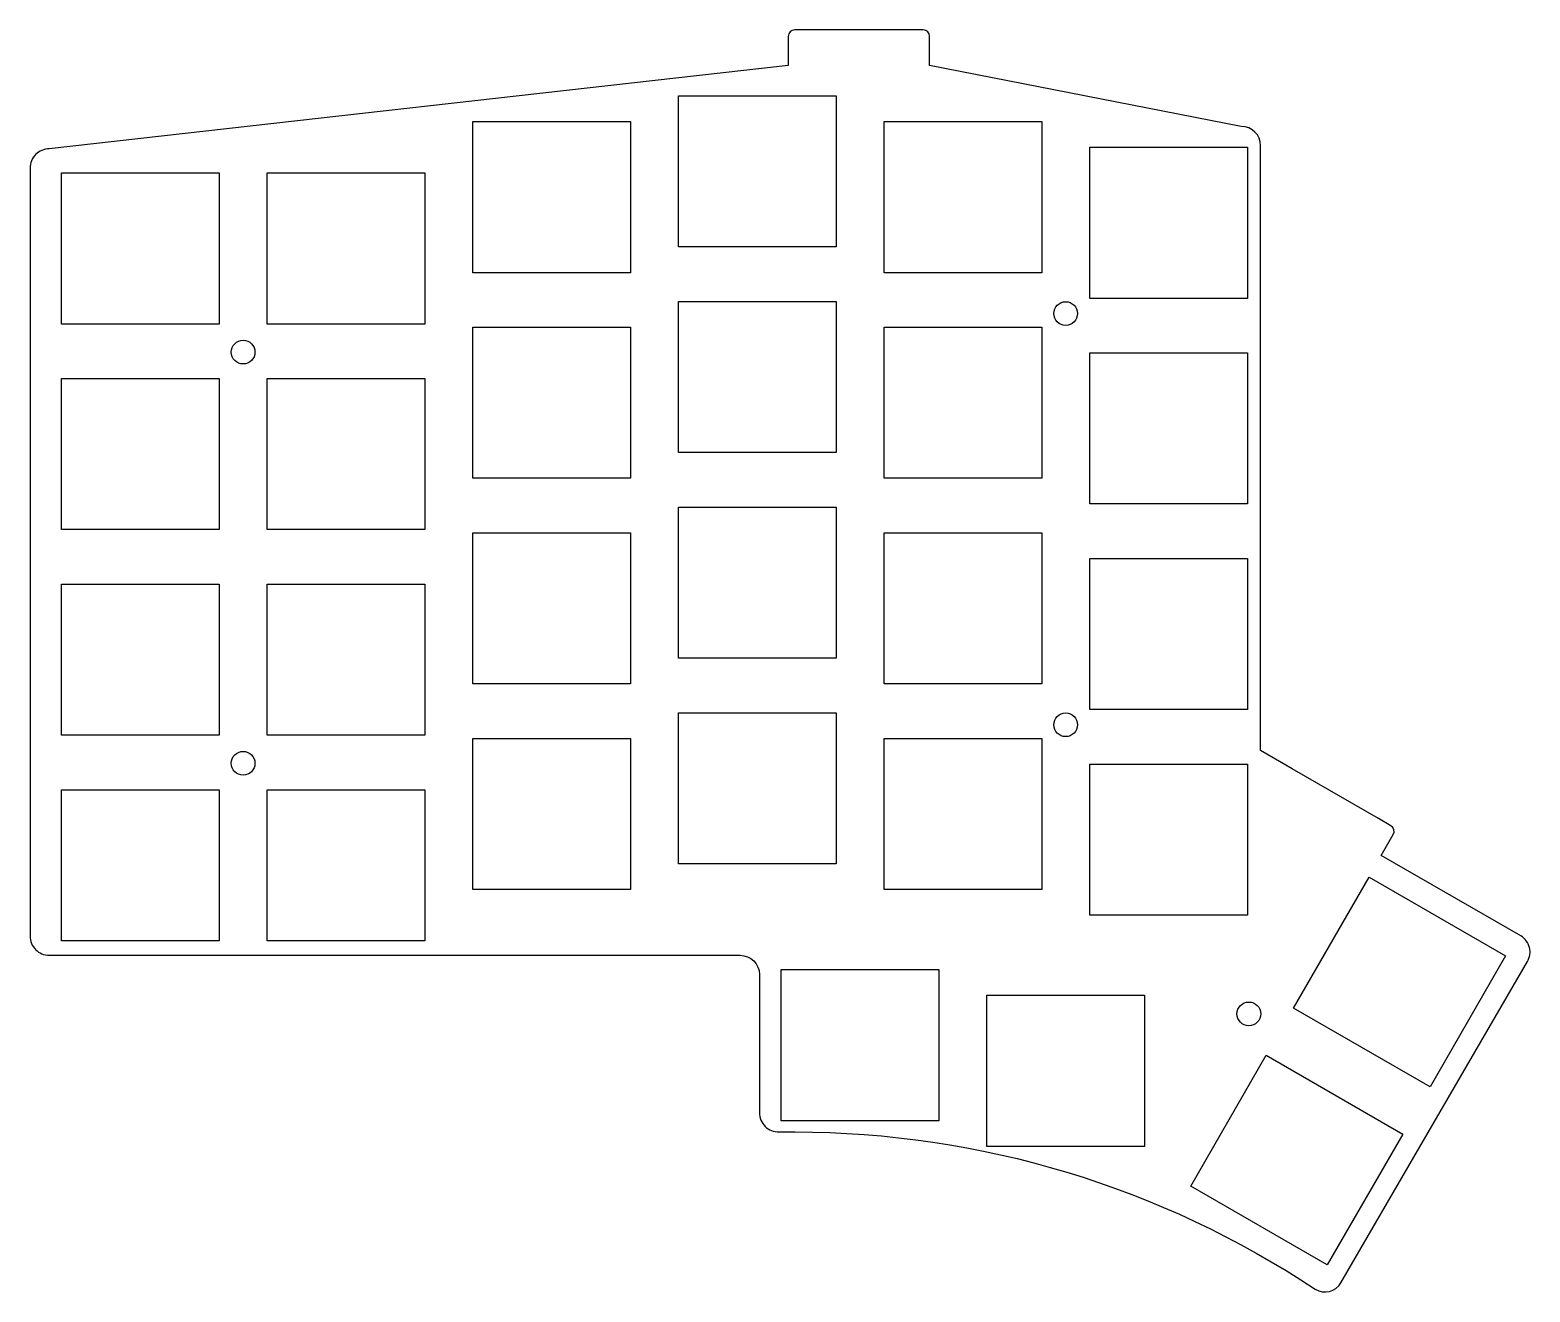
# Model space of a CAD drawing. Header units: millimetres. Extents: x 6 to 145, y 11 to 128.
import ezdxf

# ---------------------------------------------------------------- set-up
doc = ezdxf.new("R2010")
doc.units = ezdxf.units.MM
doc.layers.add('CUTOUTS', color=1, linetype='CONTINUOUS')
doc.layers.add('PERIMETER', color=5, linetype='CONTINUOUS')

msp = doc.modelspace()

# ---------------------------------------------------------------- linework, layer by layer
at = {"layer": 'CUTOUTS'}
for points in [[(80.89, 107.44), (66.29, 107.44), (66.29, 121.44), (80.89, 121.44)], [(61.84, 105.06), (47.24, 105.06), (47.24, 119.06), (61.84, 119.06)], [(99.94, 119.06), (99.94, 105.06), (85.34, 105.06), (85.34, 119.06)], [(104.39, 116.68), (118.99, 116.68), (118.99, 102.68), (104.39, 102.68)], [(9.14, 100.3), (9.14, 114.3), (23.74, 114.3), (23.74, 100.3)], [(42.79, 100.3), (28.19, 100.3), (28.19, 114.3), (42.79, 114.3)], [(66.29, 88.39), (66.29, 102.39), (80.89, 102.39), (80.89, 88.39)], [(61.84, 100.01), (61.84, 86.01), (47.24, 86.01), (47.24, 100.01)], [(99.94, 100.01), (99.94, 86.01), (85.34, 86.01), (85.34, 100.01)], [(104.39, 97.63), (118.99, 97.63), (118.99, 83.63), (104.39, 83.63)], [(9.14, 81.25), (9.14, 95.25), (23.74, 95.25), (23.74, 81.25)], [(28.19, 81.25), (28.19, 95.25), (42.79, 95.25), (42.79, 81.25)], [(80.89, 83.34), (80.89, 69.34), (66.29, 69.34), (66.29, 83.34)], [(47.24, 66.96), (47.24, 80.96), (61.84, 80.96), (61.84, 66.96)], [(99.94, 66.96), (85.34, 66.96), (85.34, 80.96), (99.94, 80.96)], [(104.39, 78.58), (118.99, 78.58), (118.99, 64.58), (104.39, 64.58)], [(23.74, 62.2), (9.14, 62.2), (9.14, 76.2), (23.74, 76.2)], [(28.19, 76.2), (42.79, 76.2), (42.79, 62.2), (28.19, 62.2)], [(80.89, 64.29), (80.89, 50.29), (66.29, 50.29), (66.29, 64.29)], [(47.24, 61.91), (61.84, 61.91), (61.84, 47.91), (47.24, 47.91)], [(99.94, 61.91), (99.94, 47.91), (85.34, 47.91), (85.34, 61.91)], [(118.99, 45.53), (104.39, 45.53), (104.39, 59.53), (118.99, 59.53)], [(9.14, 57.15), (23.74, 57.15), (23.74, 43.15), (9.14, 43.15)], [(28.19, 43.15), (28.19, 57.15), (42.79, 57.15), (42.79, 43.15)], [(123.27, 36.92), (130.27, 49.05), (142.91, 41.75), (135.91, 29.62)], [(90.41, 40.48), (90.41, 26.48), (75.81, 26.48), (75.81, 40.48)], [(109.46, 38.1), (109.46, 24.1), (94.86, 24.1), (94.86, 38.1)], [(113.74, 20.43), (120.74, 32.55), (133.39, 25.25), (126.39, 13.13)]]:
    msp.add_lwpolyline(points, close=True, dxfattribs=at)
for centre in [(102.16, 101.27), (25.96, 97.7), (102.16, 63.17), (25.96, 59.6), (119.13, 36.38)]:
    msp.add_circle(centre, 1.1, dxfattribs=at)
at = {"layer": 'PERIMETER'}
msp.add_lwpolyline([(8, 41.81), (72, 41.81, -0.414191), (73.79, 40.03), (73.79, 27.23, 0.419428), (75.6, 25.44), (77.09, 25.44, -0.147833), (125.28, 10.86, 0.414213), (127.66, 11.45), (144.93, 41.22, 0.41424), (144.33, 43.6), (131.39, 51.07), (132.5, 52.99, 0.41415), (132.28, 53.81), (131.13, 54.47), (123.13, 59.09), (120.22, 60.77), (120.22, 65.92), (120.22, 116.82, 0.414213), (118.43, 118.61), (89.56, 124.26), (89.56, 126.95, 0.414149), (88.97, 127.55), (87.63, 127.55), (78.39, 127.55), (77.06, 127.55, 0.41421), (76.46, 126.95), (76.46, 124.26), (8, 116.53, 0.414259), (6.22, 114.74), (6.22, 43.6, 0.414219)], format="xyb", close=True, dxfattribs=at)

doc.saveas('drawing.dxf')
